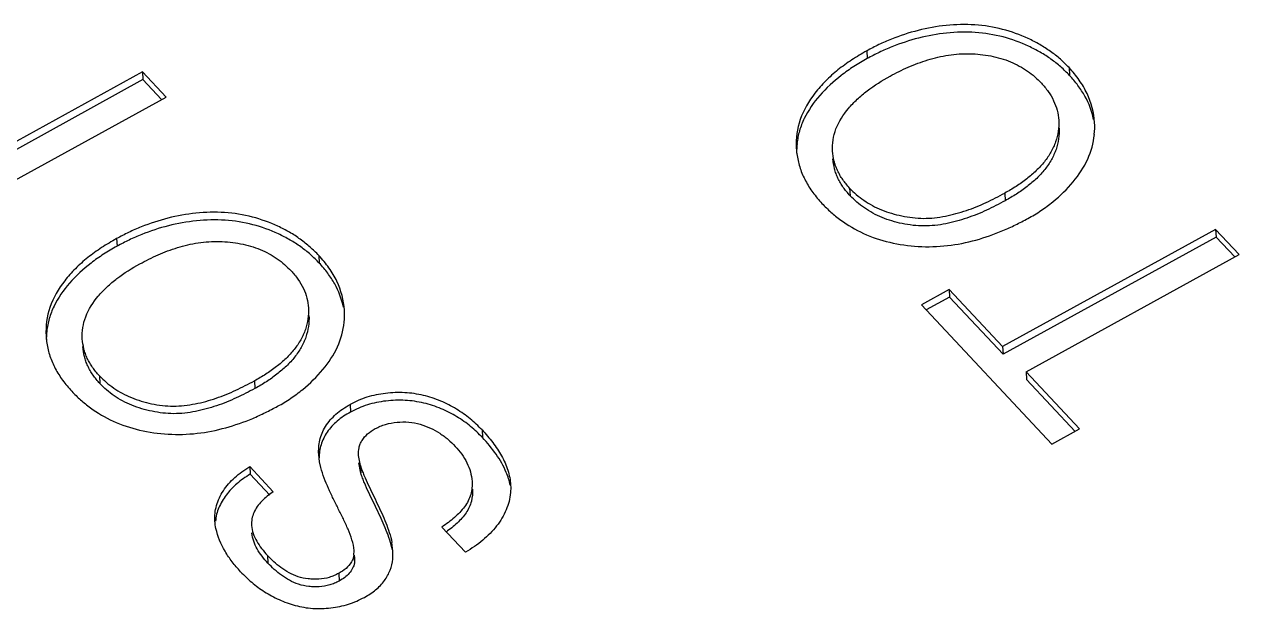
# Model space of a CAD drawing. Header units: millimetres. Extents: x 1514 to 2054, y 119 to 530.
# Drawn here: x 1788.977 to 1790.011, y 331.049 to 331.548 of the extents above; entities that cross this region are included whole.
import ezdxf

# ---------------------------------------------------------------- set-up
doc = ezdxf.new("R2010")
doc.units = ezdxf.units.MM
doc.header["$LTSCALE"] = 30.734
doc.layers.get('0').update_dxf_attribs({"linetype": 'CONTINUOUS'})

msp = doc.modelspace()

# ---------------------------------------------------------------- linework, layer by layer
at = {"color": 7}
for p, q in [((1789.6954, 331.5249), (1789.6958, 331.5184)), ((1789.8679, 331.5106), (1789.8683, 331.504)), ((1789.0777, 331.5069), (1788.896, 331.4069)), ((1789.0781, 331.5004), (1788.8964, 331.4004)), ((1789.0777, 331.5069), (1789.0781, 331.5004)), ((1789.0978, 331.4855), (1789.0777, 331.5069)), ((1789.094, 331.4834), (1789.0781, 331.5004)), ((1788.9161, 331.3855), (1789.0978, 331.4855)), ((1789.6808, 331.4079), (1789.6812, 331.4014)), ((1789.8131, 331.4036), (1789.8134, 331.3971)), ((1789.0556, 331.3648), (1789.056, 331.3583)), ((1789.9929, 331.3726), (1789.8113, 331.2727)), ((1789.9933, 331.3661), (1789.8117, 331.2661)), ((1789.9929, 331.3726), (1789.9933, 331.3661)), ((1790.013, 331.3512), (1789.9929, 331.3726)), ((1790.0092, 331.3491), (1789.9933, 331.3661)), ((1789.2281, 331.3504), (1789.2285, 331.3439)), ((1789.8313, 331.2512), (1790.013, 331.3512)), ((1789.7657, 331.3214), (1789.742, 331.3084)), ((1789.7661, 331.3149), (1789.7462, 331.3039)), ((1789.7657, 331.3214), (1789.7661, 331.3149)), ((1789.8113, 331.2727), (1789.7657, 331.3214)), ((1789.8117, 331.2661), (1789.7661, 331.3149)), ((1789.742, 331.3084), (1789.8533, 331.1894)), ((1789.8113, 331.2727), (1789.8117, 331.2661)), ((1789.8313, 331.2512), (1789.8317, 331.2447)), ((1789.8769, 331.2025), (1789.8313, 331.2512)), ((1789.041, 331.2478), (1789.0413, 331.2413)), ((1789.1732, 331.2435), (1789.1736, 331.2369)), ((1789.8732, 331.2004), (1789.8317, 331.2447)), ((1789.2547, 331.2233), (1789.2551, 331.2168)), ((1789.3673, 331.2016), (1789.3677, 331.1951)), ((1789.8533, 331.1894), (1789.8769, 331.2025)), ((1789.2287, 331.1743), (1789.228, 331.1807)), ((1789.2636, 331.1712), (1789.2619, 331.1799)), ((1789.1692, 331.1704), (1789.1696, 331.1639)), ((1789.1893, 331.1489), (1789.1692, 331.1704)), ((1789.2297, 331.1696), (1789.2287, 331.1743)), ((1789.264, 331.1647), (1789.2623, 331.1734)), ((1789.2636, 331.1712), (1789.264, 331.1647)), ((1789.1862, 331.1461), (1789.1696, 331.1639)), ((1789.3331, 331.1188), (1789.3532, 331.0974)), ((1789.2913, 331.0982), (1789.2904, 331.1057)), ((1789.2581, 331.0947), (1789.2582, 331.0987)), ((1789.1843, 331.0946), (1789.1847, 331.088)), ((1789.2581, 331.0947), (1789.2585, 331.0881)), ((1789.2586, 331.0922), (1789.2585, 331.0881)), ((1789.2587, 331.0922), (1789.2586, 331.0947)), ((1789.2451, 331.0792), (1789.2455, 331.0727))]:
    msp.add_line(p, q, dxfattribs=at)
for centre, radius, start, end in [((1789.8245, 331.46), 0.0653, 354.3071, 3.3688), ((1789.7044, 331.4462), 0.0692, 183.4492, 188.8223), ((1789.6963, 331.4392), 0.0607, 173.6779, 181.419), ((1789.1847, 331.2999), 0.0653, 354.307, 3.3688), ((1789.0646, 331.2861), 0.0692, 183.4492, 188.8223), ((1789.0564, 331.2791), 0.0607, 173.6779, 181.419)]:
    msp.add_arc(centre, radius, start, end, dxfattribs=at)
for points, knots in [([(1789.8679, 331.5106), (1789.8655, 331.513), (1789.8606, 331.518), (1789.8522, 331.5245), (1789.843, 331.5305), (1789.8296, 331.5373), (1789.8112, 331.5441), (1789.7875, 331.5478), (1789.7631, 331.5472), (1789.7392, 331.5429), (1789.7201, 331.5366), (1789.7057, 331.5304), (1789.6988, 331.5267), (1789.6954, 331.5249)], [0, 0, 0, 0, 0.055485, 0.1125, 0.171055, 0.23124, 0.355507, 0.484532, 0.615782, 0.746503, 0.874879, 0.937886, 1, 1, 1, 1]), ([(1789.8683, 331.504), (1789.8659, 331.5065), (1789.8609, 331.5114), (1789.8525, 331.518), (1789.8434, 331.5239), (1789.8299, 331.5308), (1789.8116, 331.5376), (1789.7879, 331.5413), (1789.7635, 331.5407), (1789.7396, 331.5364), (1789.7205, 331.5301), (1789.7061, 331.5238), (1789.6992, 331.5202), (1789.6958, 331.5184)], [0, 0, 0, 0, 0.055485, 0.1125, 0.171055, 0.23124, 0.355507, 0.484532, 0.615782, 0.746503, 0.874879, 0.937886, 1, 1, 1, 1]), ([(1789.6954, 331.5249), (1789.6911, 331.5225), (1789.6847, 331.5187), (1789.6766, 331.5131), (1789.669, 331.5073), (1789.6602, 331.4995), (1789.6483, 331.4861), (1789.6372, 331.4674), (1789.6348, 331.4502), (1789.6353, 331.4421)], [0, 0, 0, 0, 0.138536, 0.206594, 0.273868, 0.405271, 0.532532, 0.773008, 1, 1, 1, 1]), ([(1789.7153, 331.5034), (1789.7178, 331.5047), (1789.7229, 331.5074), (1789.7308, 331.5111), (1789.739, 331.5144), (1789.7503, 331.5183), (1789.762, 331.521), (1789.7741, 331.5224), (1789.7862, 331.5227), (1789.8011, 331.5211), (1789.8153, 331.5171), (1789.8255, 331.5121), (1789.8325, 331.5078), (1789.8388, 331.503), (1789.8425, 331.4992), (1789.8443, 331.4974)], [0, 0, 0, 0, 0.061884, 0.124408, 0.187717, 0.251714, 0.381556, 0.447107, 0.512739, 0.642556, 0.768282, 0.828814, 0.887621, 0.944614, 1, 1, 1, 1]), ([(1789.6958, 331.5184), (1789.692, 331.5162), (1789.6843, 331.5118), (1789.6703, 331.5018), (1789.6549, 331.4879), (1789.6434, 331.4712), (1789.6377, 331.4569), (1789.6363, 331.4495), (1789.6359, 331.4459)], [0, 0, 0, 0, 0.136953, 0.271077, 0.528871, 0.771179, 0.887, 1, 1, 1, 1]), ([(1789.8897, 331.4638), (1789.8892, 331.4723), (1789.8858, 331.4852), (1789.8779, 331.4983), (1789.8725, 331.5055), (1789.8694, 331.5088), (1789.8679, 331.5106)], [0, 0, 0, 0, 0.485512, 0.73842, 0.868081, 1, 1, 1, 1]), ([(1789.6662, 331.4394), (1789.6659, 331.4457), (1789.668, 331.4593), (1789.6774, 331.4736), (1789.6872, 331.4838), (1789.6987, 331.4936), (1789.7086, 331.4996), (1789.7153, 331.5034)], [0, 0, 0, 0, 0.225874, 0.467163, 0.595047, 0.726834, 1, 1, 1, 1]), ([(1789.8889, 331.4665), (1789.8874, 331.4734), (1789.8836, 331.4836), (1789.8767, 331.494), (1789.8721, 331.4999), (1789.8695, 331.5026), (1789.8683, 331.504)], [0, 0, 0, 0, 0.486997, 0.739966, 0.869102, 1, 1, 1, 1]), ([(1789.8443, 331.4974), (1789.8463, 331.4951), (1789.8504, 331.4905), (1789.8549, 331.4826), (1789.858, 331.4744), (1789.8589, 331.4686), (1789.8591, 331.4657)], [0, 0, 0, 0, 0.260929, 0.513322, 0.758592, 1, 1, 1, 1]), ([(1789.8591, 331.4657), (1789.8595, 331.4596), (1789.8579, 331.45), (1789.8527, 331.4384), (1789.847, 331.4301), (1789.84, 331.4225), (1789.8318, 331.4156), (1789.8228, 331.4091), (1789.8163, 331.4054), (1789.8131, 331.4036)], [0, 0, 0, 0, 0.226469, 0.344518, 0.467154, 0.594521, 0.726411, 0.86167, 1, 1, 1, 1]), ([(1789.8595, 331.4592), (1789.8598, 331.4531), (1789.8583, 331.4435), (1789.8531, 331.4319), (1789.8474, 331.4236), (1789.8404, 331.4159), (1789.8321, 331.409), (1789.8232, 331.4026), (1789.8167, 331.3989), (1789.8134, 331.3971)], [0, 0, 0, 0, 0.226469, 0.344518, 0.467154, 0.594521, 0.726411, 0.86167, 1, 1, 1, 1]), ([(1789.8328, 331.382), (1789.8347, 331.383), (1789.8385, 331.3851), (1789.8457, 331.3898), (1789.8574, 331.3983), (1789.8718, 331.4124), (1789.8847, 331.4317), (1789.8888, 331.4463), (1789.8895, 331.4535)], [0, 0, 0, 0, 0.069153, 0.137423, 0.271546, 0.528729, 0.77117, 1, 1, 1, 1]), ([(1789.6808, 331.4079), (1789.6787, 331.4102), (1789.6757, 331.4137), (1789.6725, 331.4188), (1789.6705, 331.4227), (1789.6687, 331.4268), (1789.6671, 331.4323), (1789.6664, 331.4365), (1789.6662, 331.4394)], [0, 0, 0, 0, 0.260913, 0.387915, 0.513043, 0.636606, 0.758565, 1, 1, 1, 1]), ([(1789.636, 331.4356), (1789.6366, 331.4319), (1789.6383, 331.4245), (1789.643, 331.4139), (1789.6492, 331.4038), (1789.6545, 331.3978), (1789.6572, 331.3947)], [0, 0, 0, 0, 0.241368, 0.487356, 0.739762, 1, 1, 1, 1]), ([(1789.6812, 331.4014), (1789.6791, 331.4037), (1789.6761, 331.4071), (1789.6729, 331.4123), (1789.6708, 331.4162), (1789.6691, 331.4202), (1789.6675, 331.4257), (1789.6668, 331.43), (1789.6666, 331.4328)], [0, 0, 0, 0, 0.260913, 0.387915, 0.513043, 0.636606, 0.758565, 1, 1, 1, 1]), ([(1789.6808, 331.4079), (1789.6826, 331.406), (1789.6864, 331.4022), (1789.693, 331.3973), (1789.7002, 331.3928), (1789.7081, 331.3891), (1789.7165, 331.3862), (1789.7284, 331.3833), (1789.7438, 331.3813), (1789.7625, 331.3835), (1789.7803, 331.3884), (1789.7972, 331.3953), (1789.8078, 331.4008), (1789.8131, 331.4036)], [0, 0, 0, 0, 0.05548, 0.112763, 0.171684, 0.232431, 0.294847, 0.358476, 0.488306, 0.619458, 0.74887, 0.875636, 1, 1, 1, 1]), ([(1789.8134, 331.3971), (1789.8082, 331.3943), (1789.7976, 331.3887), (1789.7807, 331.3819), (1789.7629, 331.377), (1789.7442, 331.3748), (1789.7287, 331.3767), (1789.7169, 331.3797), (1789.7085, 331.3826), (1789.7006, 331.3863), (1789.6934, 331.3908), (1789.6868, 331.3957), (1789.683, 331.3995), (1789.6812, 331.4014)], [0, 0, 0, 0, 0.124364, 0.25113, 0.380542, 0.511694, 0.641524, 0.705153, 0.767569, 0.828316, 0.887237, 0.94452, 1, 1, 1, 1]), ([(1789.2281, 331.3504), (1789.2257, 331.3529), (1789.2207, 331.3578), (1789.2123, 331.3644), (1789.2032, 331.3704), (1789.1897, 331.3772), (1789.1714, 331.384), (1789.1477, 331.3877), (1789.1233, 331.3871), (1789.0994, 331.3828), (1789.0803, 331.3765), (1789.0659, 331.3702), (1789.059, 331.3666), (1789.0556, 331.3648)], [0, 0, 0, 0, 0.055485, 0.1125, 0.171055, 0.23124, 0.355507, 0.484532, 0.615782, 0.746503, 0.874879, 0.937886, 1, 1, 1, 1]), ([(1789.6572, 331.3947), (1789.6597, 331.3922), (1789.6647, 331.3872), (1789.6761, 331.378), (1789.6925, 331.3683), (1789.7151, 331.3609), (1789.7394, 331.3574), (1789.7643, 331.3581), (1789.7885, 331.363), (1789.8078, 331.3698), (1789.8223, 331.3764), (1789.8293, 331.3801), (1789.8328, 331.382)], [0, 0, 0, 0, 0.055457, 0.112351, 0.230782, 0.355718, 0.48519, 0.616528, 0.7471, 0.875116, 0.937926, 1, 1, 1, 1]), ([(1789.2285, 331.3439), (1789.2261, 331.3464), (1789.2211, 331.3513), (1789.2127, 331.3579), (1789.2036, 331.3638), (1789.1901, 331.3707), (1789.1718, 331.3775), (1789.148, 331.3812), (1789.1237, 331.3805), (1789.0998, 331.3763), (1789.0807, 331.37), (1789.0663, 331.3637), (1789.0594, 331.3601), (1789.056, 331.3583)], [0, 0, 0, 0, 0.055485, 0.1125, 0.171055, 0.23124, 0.355507, 0.484532, 0.615782, 0.746503, 0.874879, 0.937886, 1, 1, 1, 1]), ([(1789.0556, 331.3648), (1789.0513, 331.3623), (1789.0449, 331.3586), (1789.0368, 331.353), (1789.0291, 331.3472), (1789.0204, 331.3394), (1789.0084, 331.326), (1788.9974, 331.3072), (1788.995, 331.2901), (1788.9955, 331.282)], [0, 0, 0, 0, 0.138536, 0.206594, 0.273868, 0.405271, 0.532532, 0.773008, 1, 1, 1, 1]), ([(1789.056, 331.3583), (1789.0521, 331.3561), (1789.0445, 331.3517), (1789.0304, 331.3417), (1789.0151, 331.3278), (1789.0035, 331.3111), (1788.9979, 331.2968), (1788.9965, 331.2894), (1788.9961, 331.2858)], [0, 0, 0, 0, 0.136953, 0.271077, 0.528871, 0.771179, 0.887, 1, 1, 1, 1]), ([(1789.0755, 331.3432), (1789.078, 331.3446), (1789.0831, 331.3473), (1789.091, 331.351), (1789.0992, 331.3543), (1789.1104, 331.3582), (1789.1222, 331.3609), (1789.1343, 331.3623), (1789.1464, 331.3625), (1789.1613, 331.361), (1789.1755, 331.3569), (1789.1857, 331.352), (1789.1927, 331.3477), (1789.199, 331.3428), (1789.2027, 331.3391), (1789.2045, 331.3373)], [0, 0, 0, 0, 0.061884, 0.124408, 0.187717, 0.251714, 0.381556, 0.447107, 0.512739, 0.642556, 0.768282, 0.828814, 0.887621, 0.944614, 1, 1, 1, 1]), ([(1789.2499, 331.3037), (1789.2494, 331.3122), (1789.246, 331.3251), (1789.2381, 331.3381), (1789.2327, 331.3453), (1789.2296, 331.3487), (1789.2281, 331.3504)], [0, 0, 0, 0, 0.485512, 0.73842, 0.868081, 1, 1, 1, 1]), ([(1789.2491, 331.3064), (1789.2476, 331.3133), (1789.2438, 331.3235), (1789.2368, 331.3339), (1789.2323, 331.3397), (1789.2297, 331.3425), (1789.2285, 331.3439)], [0, 0, 0, 0, 0.486997, 0.739966, 0.869102, 1, 1, 1, 1]), ([(1789.0264, 331.2793), (1789.026, 331.2856), (1789.0281, 331.2992), (1789.0376, 331.3135), (1789.0474, 331.3237), (1789.0589, 331.3335), (1789.0687, 331.3395), (1789.0755, 331.3432)], [0, 0, 0, 0, 0.225874, 0.467163, 0.595047, 0.726834, 1, 1, 1, 1]), ([(1789.2045, 331.3373), (1789.2065, 331.335), (1789.2105, 331.3304), (1789.2151, 331.3225), (1789.2182, 331.3142), (1789.2191, 331.3085), (1789.2193, 331.3056)], [0, 0, 0, 0, 0.260929, 0.513322, 0.758592, 1, 1, 1, 1]), ([(1789.2193, 331.3056), (1789.2196, 331.2995), (1789.2181, 331.2899), (1789.2129, 331.2783), (1789.2072, 331.27), (1789.2002, 331.2623), (1789.1919, 331.2554), (1789.183, 331.249), (1789.1765, 331.2453), (1789.1732, 331.2435)], [0, 0, 0, 0, 0.226469, 0.344518, 0.467154, 0.594521, 0.726411, 0.86167, 1, 1, 1, 1]), ([(1789.2197, 331.2991), (1789.22, 331.2929), (1789.2185, 331.2834), (1789.2133, 331.2718), (1789.2076, 331.2635), (1789.2005, 331.2558), (1789.1923, 331.2489), (1789.1834, 331.2425), (1789.1769, 331.2388), (1789.1736, 331.2369)], [0, 0, 0, 0, 0.226469, 0.344518, 0.467154, 0.594521, 0.726411, 0.86167, 1, 1, 1, 1]), ([(1789.193, 331.2218), (1789.1949, 331.2229), (1789.1987, 331.225), (1789.2059, 331.2297), (1789.2176, 331.2382), (1789.2319, 331.2523), (1789.2449, 331.2716), (1789.249, 331.2862), (1789.2497, 331.2934)], [0, 0, 0, 0, 0.069153, 0.137423, 0.271546, 0.528729, 0.77117, 1, 1, 1, 1]), ([(1788.9962, 331.2755), (1788.9967, 331.2718), (1788.9985, 331.2644), (1789.0032, 331.2538), (1789.0094, 331.2437), (1789.0147, 331.2376), (1789.0174, 331.2346)], [0, 0, 0, 0, 0.241368, 0.487356, 0.739762, 1, 1, 1, 1]), ([(1789.041, 331.2478), (1789.0389, 331.2501), (1789.0359, 331.2535), (1789.0327, 331.2587), (1789.0306, 331.2626), (1789.0289, 331.2666), (1789.0273, 331.2722), (1789.0266, 331.2764), (1789.0264, 331.2793)], [0, 0, 0, 0, 0.260913, 0.387915, 0.513043, 0.636606, 0.758565, 1, 1, 1, 1]), ([(1789.0413, 331.2413), (1789.0393, 331.2436), (1789.0363, 331.247), (1789.0331, 331.2522), (1789.031, 331.2561), (1789.0293, 331.2601), (1789.0277, 331.2656), (1789.027, 331.2699), (1789.0268, 331.2727)], [0, 0, 0, 0, 0.260913, 0.387915, 0.513043, 0.636606, 0.758565, 1, 1, 1, 1]), ([(1789.041, 331.2478), (1789.0428, 331.2459), (1789.0466, 331.2421), (1789.0532, 331.2372), (1789.0604, 331.2327), (1789.0682, 331.229), (1789.0767, 331.2261), (1789.0885, 331.2231), (1789.104, 331.2212), (1789.1227, 331.2234), (1789.1405, 331.2283), (1789.1574, 331.2352), (1789.168, 331.2407), (1789.1732, 331.2435)], [0, 0, 0, 0, 0.05548, 0.112763, 0.171684, 0.232431, 0.294847, 0.358476, 0.488306, 0.619458, 0.74887, 0.875636, 1, 1, 1, 1]), ([(1789.1736, 331.2369), (1789.1684, 331.2342), (1789.1577, 331.2286), (1789.1409, 331.2218), (1789.123, 331.2169), (1789.1044, 331.2147), (1789.0889, 331.2166), (1789.0771, 331.2196), (1789.0686, 331.2225), (1789.0607, 331.2262), (1789.0536, 331.2306), (1789.047, 331.2355), (1789.0432, 331.2394), (1789.0413, 331.2413)], [0, 0, 0, 0, 0.124364, 0.25113, 0.380542, 0.511694, 0.641524, 0.705153, 0.767569, 0.828316, 0.887237, 0.94452, 1, 1, 1, 1]), ([(1789.0174, 331.2346), (1789.0198, 331.2321), (1789.0248, 331.2271), (1789.0363, 331.2179), (1789.0527, 331.2082), (1789.0753, 331.2007), (1789.0996, 331.1973), (1789.1244, 331.198), (1789.1487, 331.2029), (1789.168, 331.2096), (1789.1825, 331.2163), (1789.1895, 331.22), (1789.193, 331.2218)], [0, 0, 0, 0, 0.055457, 0.112351, 0.230782, 0.355718, 0.48519, 0.616528, 0.7471, 0.875116, 0.937926, 1, 1, 1, 1]), ([(1789.3673, 331.2016), (1789.3657, 331.2033), (1789.3624, 331.2065), (1789.3572, 331.2112), (1789.3515, 331.2155), (1789.3433, 331.2209), (1789.332, 331.2266), (1789.3172, 331.2315), (1789.3013, 331.2339), (1789.2877, 331.2333), (1789.277, 331.2316), (1789.2691, 331.2296), (1789.2617, 331.2269), (1789.257, 331.2245), (1789.2547, 331.2233)], [0, 0, 0, 0, 0.055858, 0.112513, 0.170478, 0.229545, 0.351252, 0.4777, 0.608263, 0.740827, 0.80696, 0.872528, 0.936902, 1, 1, 1, 1]), ([(1789.228, 331.1807), (1789.2278, 331.1848), (1789.2282, 331.191), (1789.2307, 331.199), (1789.2348, 331.2068), (1789.2409, 331.2138), (1789.2483, 331.2196), (1789.2525, 331.2221), (1789.2547, 331.2233)], [0, 0, 0, 0, 0.229421, 0.347051, 0.468427, 0.7244, 0.859998, 1, 1, 1, 1]), ([(1789.3677, 331.1951), (1789.3661, 331.1967), (1789.3628, 331.2), (1789.3576, 331.2047), (1789.3519, 331.209), (1789.3437, 331.2144), (1789.3324, 331.2201), (1789.3176, 331.225), (1789.3016, 331.2273), (1789.2881, 331.2268), (1789.2773, 331.2251), (1789.2695, 331.2231), (1789.2621, 331.2204), (1789.2574, 331.218), (1789.2551, 331.2168)], [0, 0, 0, 0, 0.055858, 0.112513, 0.170478, 0.229545, 0.351252, 0.4777, 0.608263, 0.740827, 0.80696, 0.872528, 0.936902, 1, 1, 1, 1]), ([(1789.2551, 331.2168), (1789.2531, 331.2157), (1789.2491, 331.2134), (1789.2422, 331.208), (1789.2349, 331.2003), (1789.2295, 331.1893), (1789.2284, 331.1815), (1789.2283, 331.1777)], [0, 0, 0, 0, 0.139283, 0.274483, 0.531217, 0.770725, 1, 1, 1, 1]), ([(1789.262, 331.1799), (1789.2618, 331.1821), (1789.262, 331.1854), (1789.2633, 331.1897), (1789.2656, 331.1938), (1789.2696, 331.1987), (1789.2739, 331.2013), (1789.2762, 331.2027)], [0, 0, 0, 0, 0.229416, 0.347021, 0.468451, 0.724255, 1, 1, 1, 1]), ([(1789.2762, 331.2027), (1789.2776, 331.2034), (1789.2805, 331.2048), (1789.2866, 331.207), (1789.2948, 331.2084), (1789.3048, 331.2086), (1789.3145, 331.2067), (1789.3233, 331.2034), (1789.3301, 331.1997), (1789.3349, 331.1962), (1789.3395, 331.1927), (1789.3425, 331.1897), (1789.3445, 331.1876)], [0, 0, 0, 0, 0.063411, 0.128239, 0.260587, 0.393568, 0.523918, 0.649742, 0.770701, 0.829526, 0.887395, 1, 1, 1, 1]), ([(1789.3673, 331.2016), (1789.3689, 331.1999), (1789.3721, 331.1964), (1789.3778, 331.1892), (1789.383, 331.1816), (1789.387, 331.1735), (1789.3902, 331.1653), (1789.3914, 331.1588), (1789.3917, 331.1545)], [0, 0, 0, 0, 0.131122, 0.260524, 0.513854, 0.637717, 0.759944, 1, 1, 1, 1]), ([(1789.3913, 331.1544), (1789.3906, 331.1582), (1789.3876, 331.1675), (1789.3797, 331.1814), (1789.3718, 331.1906), (1789.3677, 331.1951)], [0, 0, 0, 0, 0.240853, 0.613081, 1, 1, 1, 1]), ([(1789.3445, 331.1876), (1789.3464, 331.1854), (1789.3502, 331.1811), (1789.356, 331.1714), (1789.3584, 331.1632), (1789.3588, 331.1577)], [0, 0, 0, 0, 0.261405, 0.514547, 1, 1, 1, 1]), ([(1789.1394, 331.1239), (1789.1392, 331.1283), (1789.1402, 331.1375), (1789.1463, 331.1504), (1789.1545, 331.1596), (1789.1624, 331.1661), (1789.1669, 331.1689), (1789.1692, 331.1704)], [0, 0, 0, 0, 0.229596, 0.469626, 0.726175, 0.861129, 1, 1, 1, 1]), ([(1789.2583, 331.0987), (1789.2582, 331.1018), (1789.2565, 331.108), (1789.2531, 331.1169), (1789.2491, 331.1257), (1789.2447, 331.1343), (1789.2404, 331.143), (1789.2349, 331.1545), (1789.2315, 331.1635), (1789.2297, 331.1696)], [0, 0, 0, 0, 0.122613, 0.247083, 0.372767, 0.499192, 0.625468, 0.751315, 1, 1, 1, 1]), ([(1789.2636, 331.1712), (1789.2638, 331.1705), (1789.2642, 331.1691), (1789.2653, 331.1663), (1789.2671, 331.1615), (1789.2703, 331.1548), (1789.2741, 331.1467), (1789.278, 331.1387), (1789.2818, 331.1306), (1789.2864, 331.1198), (1789.2893, 331.1114), (1789.2904, 331.1057)], [0, 0, 0, 0, 0.030909, 0.062037, 0.124386, 0.249928, 0.375862, 0.501947, 0.627793, 0.752921, 1, 1, 1, 1]), ([(1789.1696, 331.1639), (1789.1676, 331.1626), (1789.1636, 331.1601), (1789.1582, 331.1559), (1789.1533, 331.1512), (1789.149, 331.1462), (1789.1455, 331.1409), (1789.1419, 331.1337), (1789.1403, 331.1277), (1789.14, 331.1238)], [0, 0, 0, 0, 0.137211, 0.271188, 0.401482, 0.52803, 0.650739, 0.770166, 1, 1, 1, 1]), ([(1789.2908, 331.0992), (1789.2897, 331.1049), (1789.2868, 331.1133), (1789.2822, 331.1241), (1789.2784, 331.1322), (1789.2745, 331.1402), (1789.2707, 331.1483), (1789.2675, 331.155), (1789.2657, 331.1598), (1789.2646, 331.1626), (1789.2642, 331.164), (1789.264, 331.1647)], [0, 0, 0, 0, 0.247079, 0.372207, 0.498053, 0.624138, 0.750072, 0.875614, 0.937963, 0.969091, 1, 1, 1, 1]), ([(1789.3588, 331.1577), (1789.3589, 331.1559), (1789.3589, 331.1521), (1789.3578, 331.1465), (1789.3556, 331.141), (1789.3524, 331.1359), (1789.3483, 331.1312), (1789.3437, 331.1268), (1789.3386, 331.1226), (1789.3349, 331.1201), (1789.3331, 331.1188)], [0, 0, 0, 0, 0.113982, 0.229227, 0.347653, 0.470585, 0.598205, 0.729254, 0.863418, 1, 1, 1, 1]), ([(1789.1893, 331.1489), (1789.1875, 331.1477), (1789.184, 331.1452), (1789.1809, 331.1423), (1789.1794, 331.1408)], [0, 0, 0, 0, 0.507922, 1, 1, 1, 1]), ([(1789.3591, 331.1512), (1789.3593, 331.1477), (1789.3588, 331.1405), (1789.3549, 331.1322), (1789.3502, 331.1263), (1789.3461, 331.1221), (1789.3415, 331.1181), (1789.3383, 331.1157), (1789.3366, 331.1145)], [0, 0, 0, 0, 0.230245, 0.470953, 0.598429, 0.729352, 0.863283, 1, 1, 1, 1]), ([(1789.3915, 331.1481), (1789.3913, 331.1456), (1789.3905, 331.1406), (1789.388, 331.1333), (1789.3844, 331.1263), (1789.3782, 331.1172), (1789.3701, 331.1091), (1789.3609, 331.102), (1789.3558, 331.0989), (1789.3532, 331.0974)], [0, 0, 0, 0, 0.113807, 0.229959, 0.349219, 0.471961, 0.728633, 0.86273, 1, 1, 1, 1]), ([(1789.1794, 331.1408), (1789.1767, 331.1379), (1789.172, 331.1317), (1789.1705, 331.1239), (1789.1707, 331.1202)], [0, 0, 0, 0, 0.519212, 1, 1, 1, 1]), ([(1789.1614, 331.0807), (1789.1589, 331.0834), (1789.1541, 331.0889), (1789.146, 331.1007), (1789.1418, 331.1107), (1789.1404, 331.1175)], [0, 0, 0, 0, 0.259782, 0.513197, 1, 1, 1, 1]), ([(1789.1707, 331.1202), (1789.171, 331.1155), (1789.1737, 331.1084), (1789.1792, 331.1003), (1789.1826, 331.0965), (1789.1843, 331.0946)], [0, 0, 0, 0, 0.484411, 0.738803, 1, 1, 1, 1]), ([(1789.1847, 331.088), (1789.183, 331.0899), (1789.1796, 331.0937), (1789.1741, 331.1019), (1789.1714, 331.1089), (1789.1711, 331.1137)], [0, 0, 0, 0, 0.261197, 0.515589, 1, 1, 1, 1]), ([(1789.2451, 331.0792), (1789.2438, 331.0786), (1789.2412, 331.0772), (1789.2356, 331.0753), (1789.2296, 331.0742), (1789.2236, 331.0742), (1789.2176, 331.0746), (1789.2104, 331.0761), (1789.2027, 331.0796), (1789.1958, 331.084), (1789.1897, 331.089), (1789.1861, 331.0927), (1789.1843, 331.0946)], [0, 0, 0, 0, 0.063758, 0.129085, 0.262289, 0.329353, 0.396063, 0.526648, 0.651459, 0.771205, 0.887084, 1, 1, 1, 1]), ([(1789.2455, 331.0727), (1789.2442, 331.072), (1789.2416, 331.0707), (1789.236, 331.0688), (1789.23, 331.0677), (1789.224, 331.0677), (1789.218, 331.0681), (1789.2108, 331.0696), (1789.203, 331.0731), (1789.1962, 331.0775), (1789.1901, 331.0825), (1789.1864, 331.0862), (1789.1847, 331.088)], [0, 0, 0, 0, 0.063758, 0.129085, 0.262289, 0.329353, 0.396063, 0.526648, 0.651459, 0.771205, 0.887084, 1, 1, 1, 1]), ([(1789.2559, 331.089), (1789.2547, 331.0869), (1789.2514, 331.0831), (1789.2472, 331.0805), (1789.2451, 331.0792)], [0, 0, 0, 0, 0.481816, 1, 1, 1, 1]), ([(1789.2585, 331.0881), (1789.2581, 331.0866), (1789.2571, 331.0834), (1789.2541, 331.0792), (1789.2502, 331.0755), (1789.2471, 331.0737), (1789.2455, 331.0727)], [0, 0, 0, 0, 0.229965, 0.472478, 0.729442, 1, 1, 1, 1]), ([(1789.2581, 331.0947), (1789.2577, 331.0932), (1789.2571, 331.0912), (1789.2561, 331.0894), (1789.2559, 331.089)], [0, 0, 0, 0, 0.744731, 1, 1, 1, 1]), ([(1789.267, 331.0588), (1789.2687, 331.0598), (1789.272, 331.0617), (1789.2766, 331.0651), (1789.2806, 331.0689), (1789.2852, 331.0742), (1789.2893, 331.0817), (1789.2908, 331.0882), (1789.2911, 331.0914)], [0, 0, 0, 0, 0.138308, 0.272741, 0.403306, 0.529829, 0.770368, 1, 1, 1, 1]), ([(1789.1614, 331.0807), (1789.1645, 331.0776), (1789.1708, 331.0713), (1789.1818, 331.0633), (1789.1942, 331.0565), (1789.208, 331.0514), (1789.223, 331.0489), (1789.2358, 331.0493), (1789.246, 331.051), (1789.2534, 331.0529), (1789.2604, 331.0555), (1789.2648, 331.0577), (1789.267, 331.0588)], [0, 0, 0, 0, 0.112728, 0.229413, 0.350556, 0.476469, 0.607014, 0.739965, 0.806344, 0.872132, 0.936712, 1, 1, 1, 1])]:
    msp.add_open_spline(points, degree=3, knots=knots, dxfattribs=at)
for points in [[(1789.3917, 331.1545), (1789.3918, 331.1524), (1789.3918, 331.1502), (1789.3915, 331.1481)], [(1789.1404, 331.1175), (1789.1399, 331.1196), (1789.1396, 331.1217), (1789.1394, 331.1239)], [(1789.2911, 331.0914), (1789.2914, 331.0936), (1789.2914, 331.0959), (1789.2913, 331.0982)]]:
    msp.add_open_spline(points, degree=3, dxfattribs=at)

doc.saveas('drawing.dxf')
